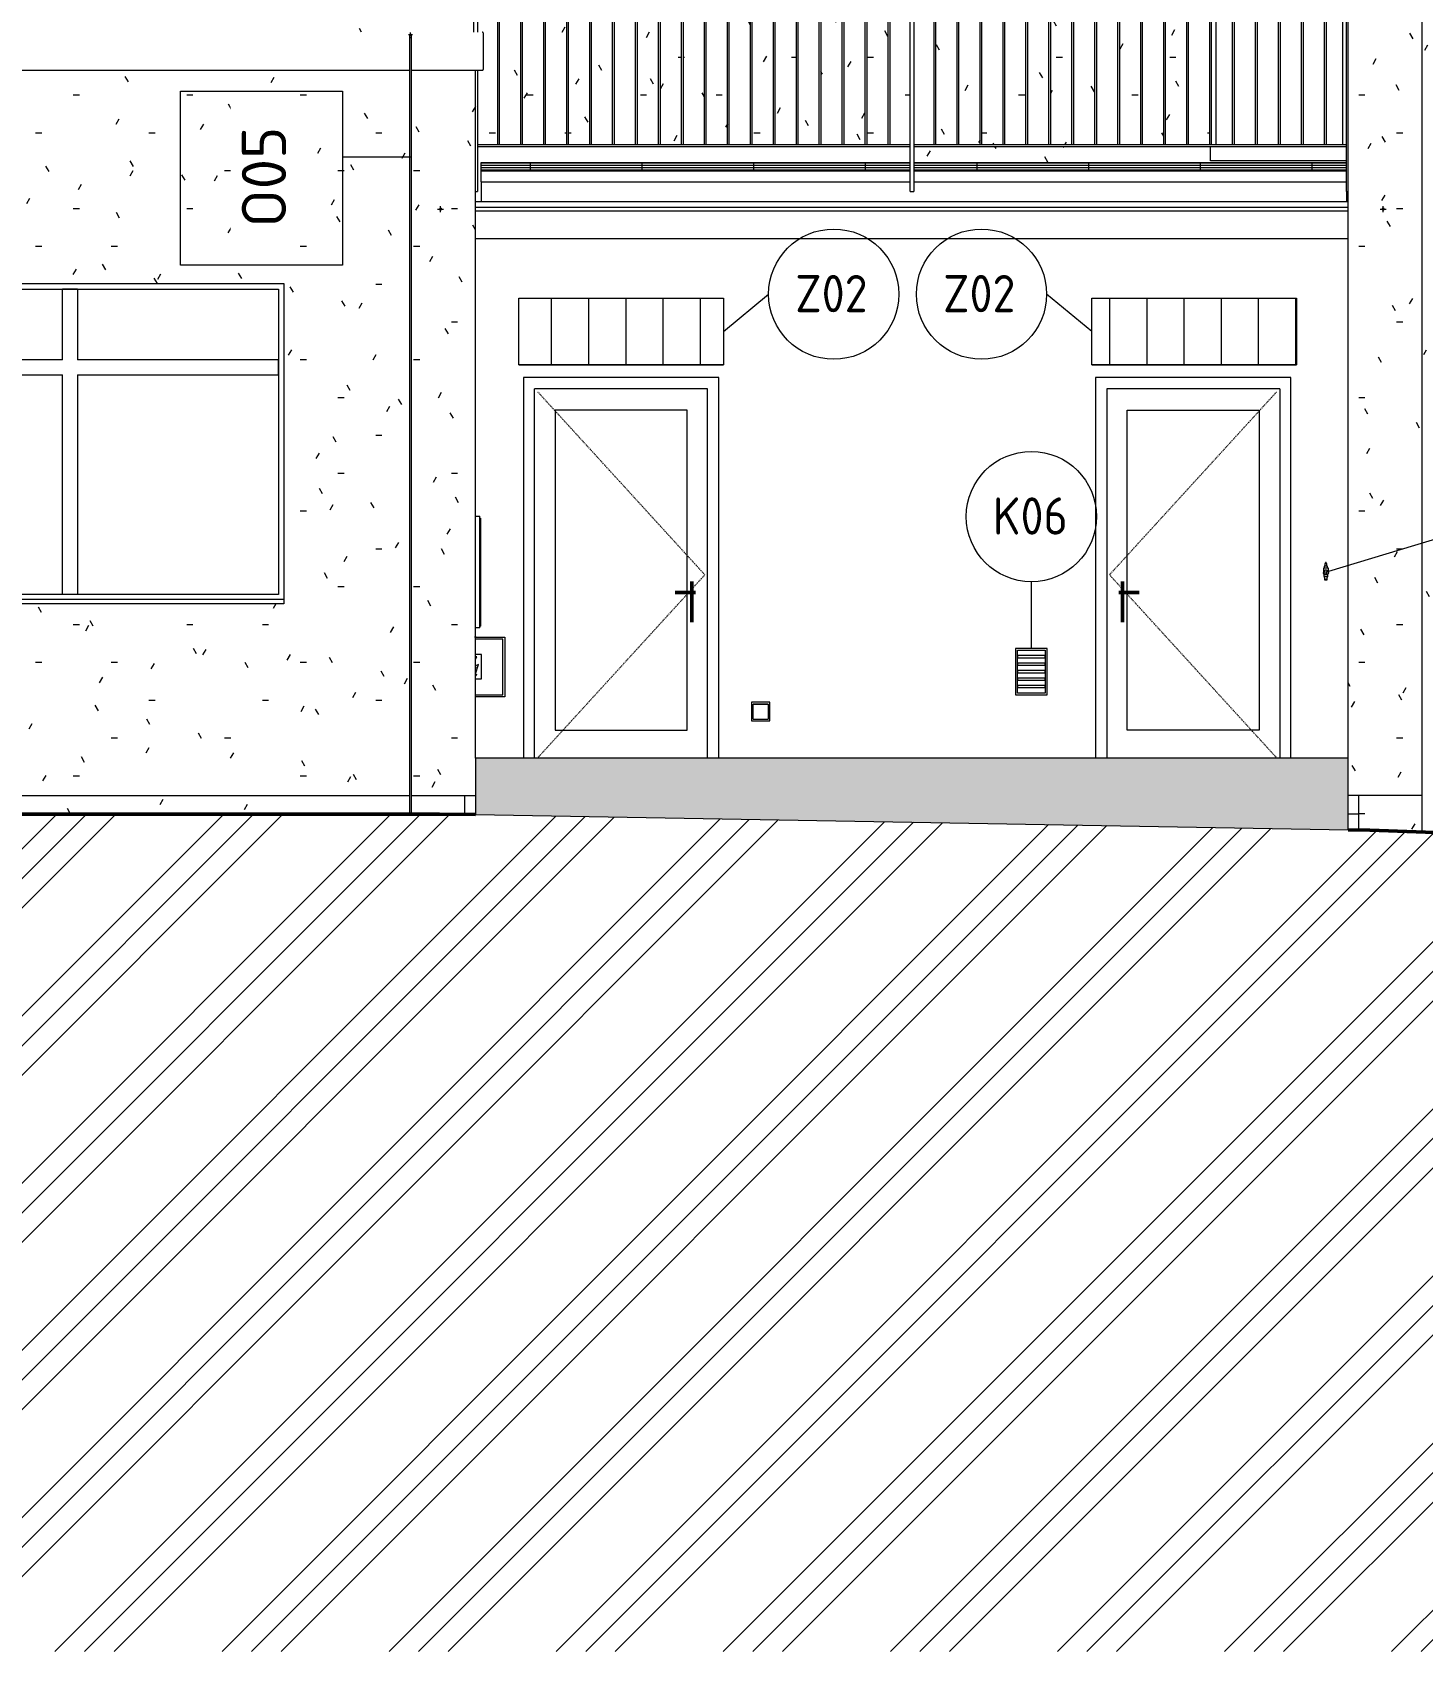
# Model space of a CAD drawing. Header units: millimetres. Extents: x -17526 to 472153, y -45352 to 20466.
# Drawn here: x 374697 to 382169, y -2470 to 6229 of the extents above; entities that cross this region are included whole.
import ezdxf

# ---------------------------------------------------------------- set-up
doc = ezdxf.new("R2010")
doc.units = ezdxf.units.MM
doc.linetypes.add('Čárka', pattern=[6.35, 3.175, -3.175])
for name, color, linetype, lineweight in [('A-DETL-GENF', 92, 'Continuous', 9), ('A-DETL-THIN', 151, 'Continuous', 9), ('A-DETL-WIDE', 214, 'Continuous', 50), ('A-DOOR', 31, 'Continuous', 9), ('A-DOOR-FRAM', 31, 'Continuous', 9), ('A-FLOR', 192, 'Continuous', 9), ('A-FLOR-HRAL', 11, 'Continuous', 9), ('A-GENM', 13, 'Continuous', 9), ('A-GLAZ', 151, 'Continuous', 9), ('A-ROOF', 132, 'Continuous', 9), ('A-ROOF-OTLN', 132, 'Continuous', 9), ('A-ROOF-PATT', 132, 'Continuous', 9), ('A-WALL', 113, 'Continuous', 9), ('A-WALL-PATT', 111, 'Continuous', 9), ('E-ELEC-FIXT', 91, 'Continuous', 9), ('E-POWR-CNDT', 130, 'Continuous', 9), ('E-POWR-CNDT-IDEN', 130, 'Continuous', 9), ('E-POWR-CNTR', 130, 'Continuous', 9), ('E-POWR-DROP', 130, 'Continuous', 9), ('M-EQPM', 50, 'Continuous', 9), ('M-EQPM-IDEN', 50, 'Continuous', 9), ('M-HVAC-CDFF', 50, 'Continuous', 9), ('M-HVAC-CDFF-IDEN', 2, 'Continuous', 9), ('P-SANR-FIXT', 6, 'Continuous', 9), ('P-SANR-FIXT-IDEN', 2, 'Continuous', 9), ('Q-SPCQ', 91, 'Continuous', 9)]:
    doc.layers.add(name, color=color, linetype=linetype, lineweight=lineweight)
doc.styles.add('ISOCPEUR', font='isocpeur.ttf', dxfattribs={"width": 0.9, "height": 200})
doc.styles.add('ISOCPEUR_1', font='isocpeur.ttf', dxfattribs={"height": 238.125})
pattern_1 = [(0, (337933.75, 0), (812.8, 203.2), [33.528, -576.072, 33.528, -576.072, -3251.2]), (0, (337933.75, 0), (812.8, 203.2), [-1219.2, 33.528, -1185.672, 33.528, -576.072, -1422.4]), (0, (337933.75, 0), (812.8, 203.2), [-3048, 33.528, -372.872, 33.528, -982.472]), (120, (338238.55, 101.6), (-582.3764, 602.30545), [33.528, -576.072, 33.528, -3827.272]), (120, (338238.55, 101.6), (-582.3764, 602.30545), [-643.128, -576.072, 33.528, -1185.672, -2032]), (120, (338238.55, 101.6), (-582.3764, 602.30545), [-2438.4, 33.528, -576.072, 33.528, -1388.872]), (120, (338238.55, 101.6), (-582.3764, 602.30545), [-3081.528, -372.872, 33.528, -982.472]), (240, (338340.15, 508), (-230.4236, -805.50545), [33.528, -576.072, 33.528, -576.072, -3251.2]), (240, (338340.15, 508), (-230.4236, -805.50545), [-1219.2, 33.528, -1185.672, 33.528, -576.072, -1422.4]), (240, (338340.15, 508), (-230.4236, -805.50545), [-3048, 33.528, -372.872, 33.528, -982.472])]

# ---------------------------------------------------------------- blocks, each defined once
blk = doc.blocks.new('OKNO_2k_nadsvetlik - OKNO_2k_nadsvetlik 2400 x 1800-2039437-J-Nový')
at = {"layer": 'A-GLAZ'}
for p, q in [((14404.2, 3210), (14404.2, 4850)), ((14404.2, 4850), (16644.2, 4850)), ((15484.2, 4470), (15484.2, 4850)), ((15564.2, 4850), (15484.2, 4850)), ((15564.2, 4850), (15564.2, 4470)), ((16644.2, 4850), (16644.2, 3210)), ((15484.2, 4470), (14404.2, 4470)), ((14404.2, 4470), (14404.2, 4390)), ((16644.2, 4470), (15564.2, 4470)), ((16644.2, 4390), (16644.2, 4470)), ((14404.2, 4390), (15484.2, 4390)), ((15484.2, 3210), (15484.2, 4390)), ((15564.2, 4390), (15564.2, 3210)), ((15564.2, 4390), (16644.2, 4390)), ((16644.2, 3210), (14404.2, 3210)), ((15564.2, 3210), (15484.2, 3210))]:
    blk.add_line(p, q, dxfattribs=at)
blk = doc.blocks.new('parapet_ext - parapet_ext-1801991-J-Nový')
at = {"layer": 'Q-SPCQ'}
for p, q in [((23398.8, 3130), (23398.8, 3152)), ((25698.8, 3152), (23398.8, 3152)), ((25698.8, 3152), (25698.8, 3130)), ((25698.8, 3130), (23398.8, 3130))]:
    blk.add_line(p, q, dxfattribs=at)
blk = doc.blocks.new('OKNO_4k_nadsvetlik_dveře - OKNO_4k_nadsvetlik_dveře_4330 x 1830-1978427-J-Nový')
at = {"layer": 'A-GLAZ', "color": 11}
for p, q in [((18194.5, 6572.4), (18194.5, 8090)), ((18194.5, 8090), (22364.5, 8090)), ((19254.5, 8090), (19254.5, 7710)), ((19334.5, 8090), (19254.5, 8090)), ((19334.5, 7710), (19334.5, 8090)), ((20429.5, 8090), (20429.5, 7710)), ((20509.5, 8090), (20429.5, 8090)), ((20509.5, 7710), (20509.5, 8090)), ((21604.5, 7710), (21604.5, 8090)), ((21684.5, 8090), (21604.5, 8090)), ((21684.5, 8090), (21684.5, 7710)), ((22364.5, 8090), (22364.5, 6572.5)), ((19254.5, 7710), (18194.5, 7710)), ((18194.5, 7710), (18194.5, 7630)), ((20429.5, 7710), (19334.5, 7710)), ((21604.5, 7710), (20509.5, 7710)), ((22364.5, 7710), (21684.5, 7710)), ((22364.5, 7630), (22364.5, 7710)), ((18194.5, 7630), (19254.5, 7630)), ((19254.5, 7630), (19254.5, 6572.5)), ((19334.5, 6572.5), (19334.5, 7630)), ((19334.5, 7630), (20429.5, 7630)), ((20429.5, 7630), (20429.5, 6572.5)), ((20509.5, 6572.5), (20509.5, 7630)), ((20509.5, 7630), (21604.5, 7630)), ((21604.5, 6572.5), (21604.5, 7630)), ((21684.5, 7630), (21684.5, 6572.5)), ((21684.5, 7630), (22364.5, 7630)), ((18194.5, 6475), (18194.5, 6560)), ((19254.5, 6560), (19254.5, 6475)), ((19334.5, 6475), (19334.5, 6560)), ((20429.5, 6560), (20429.5, 6475)), ((20509.5, 6475), (20509.5, 6560)), ((21604.5, 6475), (21604.5, 6560)), ((21684.5, 6560), (21684.5, 6475)), ((22364.5, 6560), (22364.5, 6475)), ((19254.5, 6467), (19254.5, 6420)), ((19334.5, 6420), (19334.5, 6467)), ((20429.5, 6467), (20429.5, 6420)), ((20509.5, 6420), (20509.5, 6467)), ((21604.5, 6420), (21604.5, 6467)), ((21684.5, 6467), (21684.5, 6420)), ((22364.5, 6467), (22364.5, 5625)), ((18317.6, 6420), (18202.1, 6420)), ((18441, 6420), (18325.6, 6420)), ((18564.4, 6420), (18449, 6420)), ((18687.8, 6420), (18572.4, 6420)), ((18811.2, 6420), (18695.8, 6420)), ((18934.7, 6420), (18819.2, 6420)), ((19058.1, 6420), (18942.7, 6420)), ((19181.5, 6420), (19066.1, 6420)), ((19304.9, 6420), (19189.5, 6420)), ((19254.5, 6420), (19304.9, 6420)), ((19428.4, 6420), (19312.9, 6420)), ((19312.9, 6420), (19334.5, 6420)), ((19551.8, 6420), (19436.4, 6420)), ((19675.2, 6420), (19559.8, 6420)), ((19798.6, 6420), (19683.2, 6420)), ((19922, 6420), (19806.6, 6420)), ((20039.5, 6420), (19930, 6420)), ((20168.9, 6420), (20059.5, 6420)), ((20292.3, 6420), (20176.9, 6420)), ((20415.7, 6420), (20300.3, 6420)), ((20539.2, 6420), (20423.7, 6420)), ((20429.5, 6420), (20509.5, 6420)), ((20662.6, 6420), (20547.2, 6420)), ((20786, 6420), (20670.6, 6420)), ((20909.4, 6420), (20794, 6420)), ((21032.8, 6420), (20917.4, 6420)), ((21156.3, 6420), (21040.8, 6420)), ((21279.7, 6420), (21164.3, 6420)), ((21403.1, 6420), (21287.7, 6420)), ((21526.5, 6420), (21411.1, 6420)), ((21650, 6420), (21534.5, 6420)), ((21650, 6420), (21604.5, 6420)), ((21684.5, 6420), (21658, 6420)), ((21684.5, 6420), (21658, 6420)), ((21684.5, 5625), (21684.5, 6420))]:
    blk.add_line(p, q, dxfattribs=at)
blk = doc.blocks.new('Zábradlí - 8mm-1435479-J-Nový')
at = {"layer": 'A-FLOR-HRAL'}
for p, q in [((65788, 5062), (65788, 4220)), ((65796, 4220), (65796, 5062))]:
    blk.add_line(p, q, dxfattribs=at)
blk = doc.blocks.new('Zábradlí - 20 x 50mm-1435477-J-Nový')
at = {"layer": 'A-FLOR-HRAL'}
for p, q in [((63903, 5170), (63903, 3970)), ((63903, 5170), (63923, 5170)), ((63923, 3970), (63923, 5170)), ((63923, 3970), (63903, 3970))]:
    blk.add_line(p, q, dxfattribs=at)
blk = doc.blocks.new('Zábradlí - 20 x 50mm-V224-J-Nový')
at = {"layer": 'A-FLOR-HRAL'}
for p, q in [((17714.5, 6575), (17694.5, 6575)), ((17694.5, 6229.6), (17694.5, 6575)), ((17714.5, 6575), (17714.5, 6229.6)), ((17714.5, 6025.8), (17714.5, 5375)), ((17704.5, 5375), (17714.5, 5375))]:
    blk.add_line(p, q, dxfattribs=at)
blk = doc.blocks.new('Zábradlí - 20 x 50mm-V225-J-Nový')
at = {"layer": 'A-FLOR-HRAL'}
for p, q in [((22394.5, 6575), (22384.5, 6575)), ((22384.5, 5375), (22384.5, 6575)), ((22384.5, 5375), (22394.5, 5375))]:
    blk.add_line(p, q, dxfattribs=at)
blk = doc.blocks.new('Zábradlí - Zábradlí-1250062-J-Nový')
at = {"layer": 'A-FLOR-HRAL'}
for p, q in [((22394.5, 6572.5), (17704.5, 6572.5)), ((17704.5, 6560), (17704.5, 6567.5)), ((17704.5, 6567.5), (22394.5, 6567.5)), ((17704.5, 6560), (22394.5, 6560)), ((17714.5, 6475), (20039.5, 6475)), ((17714.5, 6467), (20039.5, 6467)), ((20059.5, 6475), (22384.5, 6475)), ((20059.5, 6467), (22384.5, 6467)), ((20039.5, 5625), (17714.5, 5625)), ((17714.5, 5617), (20039.5, 5617)), ((22384.5, 5625), (20059.5, 5625)), ((20059.5, 5617), (22384.5, 5617))]:
    blk.add_line(p, q, dxfattribs=at)
for name in ['Zábradlí - 20 x 50mm-V224-J-Nový', 'Zábradlí - 20 x 50mm-V225-J-Nový']:
    blk.add_blockref(name, (0, 0))
at = {"extrusion": (0, 0, -1), "zscale": -1}
for name, p in [('Zábradlí - 20 x 50mm-1435477-J-Nový', (-83962.5, 1405)), ('Zábradlí - 8mm-1435479-J-Nový', (-83619.9, 1405)), ('Zábradlí - 8mm-1435479-J-Nový', (-83743.3, 1405)), ('Zábradlí - 8mm-1435479-J-Nový', (-83866.7, 1405)), ('Zábradlí - 8mm-1435479-J-Nový', (-83990.1, 1405)), ('Zábradlí - 8mm-1435479-J-Nový', (-84113.6, 1405)), ('Zábradlí - 8mm-1435479-J-Nový', (-84237, 1405)), ('Zábradlí - 8mm-1435479-J-Nový', (-84360.4, 1405)), ('Zábradlí - 8mm-1435479-J-Nový', (-84483.8, 1405)), ('Zábradlí - 8mm-1435479-J-Nový', (-84607.2, 1405)), ('Zábradlí - 8mm-1435479-J-Nový', (-84730.7, 1405)), ('Zábradlí - 8mm-1435479-J-Nový', (-84854.1, 1405)), ('Zábradlí - 8mm-1435479-J-Nový', (-84977.5, 1405)), ('Zábradlí - 8mm-1435479-J-Nový', (-85100.9, 1405)), ('Zábradlí - 8mm-1435479-J-Nový', (-85224.4, 1405)), ('Zábradlí - 8mm-1435479-J-Nový', (-85347.8, 1405)), ('Zábradlí - 8mm-1435479-J-Nový', (-85471.2, 1405)), ('Zábradlí - 8mm-1435479-J-Nový', (-85594.6, 1405)), ('Zábradlí - 8mm-1435479-J-Nový', (-85718, 1405)), ('Zábradlí - 8mm-1435479-J-Nový', (-85964.9, 1405)), ('Zábradlí - 8mm-1435479-J-Nový', (-86088.3, 1405)), ('Zábradlí - 8mm-1435479-J-Nový', (-86211.7, 1405)), ('Zábradlí - 8mm-1435479-J-Nový', (-86335.1, 1405)), ('Zábradlí - 8mm-1435479-J-Nový', (-86458.6, 1405)), ('Zábradlí - 8mm-1435479-J-Nový', (-86582, 1405)), ('Zábradlí - 8mm-1435479-J-Nový', (-86705.4, 1405)), ('Zábradlí - 8mm-1435479-J-Nový', (-86828.8, 1405)), ('Zábradlí - 8mm-1435479-J-Nový', (-86952.3, 1405)), ('Zábradlí - 8mm-1435479-J-Nový', (-87075.7, 1405)), ('Zábradlí - 8mm-1435479-J-Nový', (-87199.1, 1405)), ('Zábradlí - 8mm-1435479-J-Nový', (-87322.5, 1405)), ('Zábradlí - 8mm-1435479-J-Nový', (-87445.9, 1405)), ('Zábradlí - 8mm-1435479-J-Nový', (-87569.4, 1405)), ('Zábradlí - 8mm-1435479-J-Nový', (-87692.8, 1405)), ('Zábradlí - 8mm-1435479-J-Nový', (-87816.2, 1405)), ('Zábradlí - 8mm-1435479-J-Nový', (-87939.6, 1405)), ('Zábradlí - 8mm-1435479-J-Nový', (-88063.1, 1405))]:
    blk.add_blockref(name, p, dxfattribs=at)
blk = doc.blocks.new('DVERE_1k_oblozka - DD03_01_900x1970-1570596-J-Nový')
at = {"layer": 'A-DOOR'}
for p, q in [((18021.5, 2330), (18021.5, 4315)), ((18951.5, 4315), (18021.5, 4315)), ((18951.5, 2330), (18951.5, 4315)), ((18131.5, 4200), (18131.5, 2480)), ((18841.5, 4200), (18131.5, 4200)), ((18841.5, 2480), (18841.5, 4200)), ((18131.5, 2480), (18841.5, 2480))]:
    blk.add_line(p, q, dxfattribs=at)
at = {"layer": 'A-DOOR', "linetype": 'Čárka'}
for p, q in [((18936.5, 3315), (18036.5, 4300)), ((18036.5, 2330), (18936.5, 3315))]:
    blk.add_line(p, q, dxfattribs=at)
at = {"layer": 'A-DOOR', "lineweight": 50}
for p, q in [((18776.5, 3220), (18886.5, 3220)), ((18866.5, 3280), (18866.5, 3060))]:
    blk.add_line(p, q, dxfattribs=at)
at = {"layer": 'A-DOOR-FRAM'}
for p, q in [((19011.5, 4375), (17961.5, 4375)), ((17961.5, 4375), (17961.5, 2330)), ((19011.5, 2330), (19011.5, 4375))]:
    blk.add_line(p, q, dxfattribs=at)
blk = doc.blocks.new('DPS_stříška - DPS_stříška Z05-2225724-J-Nový')
at = {"layer": 'M-EQPM'}
h = blk.add_hatch(dxfattribs=at)
h.set_pattern_fill('FP_137', color=11, style=0, pattern_type=2)
h.set_pattern_definition([(90, (18487.46, 4962.41), (-200, 1e-14), [])])
h.paths.add_polyline_path([(18381, 4444.6), (19037.5, 4444.6), (19037.5, 4800.4), (17937.5, 4800.4), (17937.5, 4444.6), (17943.5, 4444.6)])
h = blk.add_hatch(dxfattribs=at)
h.set_pattern_fill('FP_138', color=11, style=0, pattern_type=2)
h.set_pattern_definition([(90, (18487.46, 3910.52), (-200, 1e-14), [])])
h.paths.add_polyline_path([(19037.5, 4443.2), (19037.2, 4444.6), (17937.5, 4444.6), (17937.5, 4443.2), (19037.2, 4443.2)])
at = {"layer": 'M-EQPM', "color": 11}
for p, q in [((17937.5, 4444.6), (17937.5, 4800.4)), ((17937.5, 4800.4), (19037.5, 4800.4)), ((19037.5, 4800.4), (19037.5, 4444.6)), ((17937.5, 4443.2), (17937.5, 4444.6)), ((17937.5, 4444.6), (19037.5, 4444.6)), ((17937.5, 4443.2), (19037.5, 4443.2)), ((19037.5, 4444.6), (19037.5, 4443.2))]:
    blk.add_line(p, q, dxfattribs=at)
blk = doc.blocks.new('DPS_ELE_elektroměrná_skříň - DPS_ELE_elektroměrná_skříň 2-1580199-J-Nový')
at = {"layer": 'E-ELEC-FIXT', "color": 11}
for p, q in [((17704.5, 2980), (17861.5, 2980)), ((17851.5, 2970), (17704.5, 2970)), ((17851.5, 2670), (17851.5, 2970)), ((17861.5, 2980), (17861.5, 2660)), ((17704.5, 2670), (17851.5, 2670)), ((17861.5, 2660), (17704.5, 2660))]:
    blk.add_line(p, q, dxfattribs=at)
at = {"layer": 'Q-SPCQ', "color": 11}
for p, q in [((17736.5, 2886.4), (17704.5, 2886.4)), ((17711, 2875.2), (17704.5, 2875.2)), ((17704.5, 2859.8), (17711, 2875.2)), ((17736.5, 2756.4), (17736.5, 2886.4)), ((17704.5, 2782.9), (17720, 2833.8)), ((17720, 2833.8), (17704.5, 2826.5)), ((17705.6, 2820.4), (17704.5, 2814.2)), ((17704.5, 2770.5), (17711.6, 2779)), ((17711.6, 2779), (17704.5, 2776.1)), ((17704.5, 2756.4), (17736.5, 2756.4))]:
    blk.add_line(p, q, dxfattribs=at)
blk = doc.blocks.new('DPS_TZB_VZT_mříž_fasadní - Standardní 3-1592116-J-Nový')
at = {"layer": 'M-HVAC-CDFF', "color": 11}
for p, q in [((20776.5, 2920), (20606.5, 2920)), ((20606.5, 2920), (20606.5, 2670)), ((20616.5, 2680), (20616.5, 2910)), ((20616.5, 2910), (20766.5, 2910)), ((20766.5, 2881.2), (20616.5, 2881.2)), ((20616.5, 2881.2), (20616.5, 2869.8)), ((20766.5, 2910), (20766.5, 2680)), ((20766.5, 2869.8), (20766.5, 2881.2)), ((20776.5, 2670), (20776.5, 2920)), ((20616.5, 2869.8), (20766.5, 2869.8)), ((20766.5, 2841), (20616.5, 2841)), ((20616.5, 2841), (20616.5, 2829.5)), ((20616.5, 2829.5), (20766.5, 2829.5)), ((20766.5, 2800.8), (20616.5, 2800.8)), ((20616.5, 2800.8), (20616.5, 2789.2)), ((20616.5, 2789.2), (20766.5, 2789.2)), ((20766.5, 2829.5), (20766.5, 2841)), ((20766.5, 2789.2), (20766.5, 2800.8)), ((20766.5, 2760.5), (20616.5, 2760.5)), ((20616.5, 2760.5), (20616.5, 2749)), ((20616.5, 2749), (20766.5, 2749)), ((20766.5, 2720.2), (20616.5, 2720.2)), ((20616.5, 2720.2), (20616.5, 2708.8)), ((20616.5, 2708.8), (20766.5, 2708.8)), ((20766.5, 2749), (20766.5, 2760.5)), ((20766.5, 2708.8), (20766.5, 2720.2)), ((20606.5, 2670), (20776.5, 2670)), ((20766.5, 2680), (20616.5, 2680))]:
    blk.add_line(p, q, dxfattribs=at)
blk = doc.blocks.new('Vývod_ uzávěr na klíč_ 15_20 mm_ se závitem - DN 15-1585230-J-Nový')
at = {"layer": 'P-SANR-FIXT', "color": 11}
for p, q in [((22261, 3350.4), (22261, 3327.3)), ((22288, 3350.4), (22261, 3350.4)), ((22263.6, 3315.9), (22263.6, 3305.1)), ((22265, 3360.6), (22265, 3350.4)), ((22274.5, 3360.6), (22265, 3360.6)), ((22268.7, 3333.3), (22268.7, 3315.6)), ((22269.1, 3375.9), (22269.1, 3360.6)), ((22274.5, 3375.9), (22269.1, 3375.9)), ((22272.5, 3381), (22272.5, 3375.9)), ((22274.5, 3381), (22272.5, 3381)), ((22276.5, 3381), (22274.5, 3381)), ((22279.9, 3375.9), (22274.5, 3375.9)), ((22283.9, 3360.6), (22274.5, 3360.6)), ((22276.5, 3375.9), (22276.5, 3381)), ((22279.9, 3360.6), (22279.9, 3375.9)), ((22280.3, 3315.6), (22280.3, 3333.3)), ((22283.9, 3350.4), (22283.9, 3360.6)), ((22285.4, 3305.1), (22285.4, 3315.9)), ((22288, 3327.3), (22288, 3350.4)), ((22267.2, 3305.1), (22267.2, 3288.6)), ((22281.7, 3288.6), (22281.7, 3305.1))]:
    blk.add_line(p, q, dxfattribs=at)
at = {"layer": 'P-SANR-FIXT', "color": 11, "flags": 128}
for points in [[(22266.4, 3316.5), (22266, 3316.8), (22265.6, 3317.2), (22265.2, 3317.5), (22264.8, 3317.9), (22264.4, 3318.3), (22264.1, 3318.7), (22263.7, 3319.1), (22263.4, 3319.6), (22263.1, 3320), (22262.8, 3320.5), (22262.6, 3320.9), (22262.3, 3321.4), (22262.1, 3321.9), (22261.9, 3322.4), (22261.7, 3322.9), (22261.6, 3323.4), (22261.4, 3323.9), (22261.3, 3324.5), (22261.2, 3325), (22261.1, 3325.5), (22261, 3326.1), (22261, 3326.6), (22261, 3327.2), (22261, 3327.3)], [(22288, 3327.3), (22288, 3326.8), (22287.9, 3326.2), (22287.9, 3325.7), (22287.8, 3325.1), (22287.7, 3324.6), (22287.6, 3324.1), (22287.5, 3323.6), (22287.3, 3323.1), (22287.1, 3322.5), (22286.9, 3322), (22286.7, 3321.5), (22286.5, 3321.1), (22286.2, 3320.6), (22285.9, 3320.1), (22285.6, 3319.7), (22285.3, 3319.2), (22285, 3318.8), (22284.6, 3318.4), (22284.3, 3318), (22283.9, 3317.6), (22283.5, 3317.2), (22283.1, 3316.9), (22282.7, 3316.6)]]:
    blk.add_lwpolyline(points, dxfattribs=at)
at = {"layer": 'P-SANR-FIXT', "color": 11}
for centre, major_axis, ratio, start_param, end_param in [((22274.5, 3305.1), (10.9, 0), 0.085781, 1.570796, 3.926991), ((22274.5, 3315.9), (10.9, 0), 0.085781, 1.570796, 3.403392), ((22274.5, 3305.1), (7.25, 0), 0.085781, 1.832645, 3.403392), ((22274.5, 3305.1), (7.25, 0), 0.085781, 1.570796, 1.832596), ((22274.5, 3315.9), (10.9, 0), 0.085781, 6.021386, 7.853982), ((22274.5, 3305.1), (10.9, 0), 0.085781, 5.497787, 7.853982), ((22274.5, 3305.1), (7.25, 0), 0.085781, 1.308997, 1.570796), ((22274.5, 3305.1), (7.25, 0), 0.085781, 6.021386, 7.592133), ((22274.5, 3288.6), (7.25, 0), 0.086027, 1.570796, 4.712389), ((22274.5, 3288.6), (7.25, 0), 0.086027, 4.712389, 7.853982)]:
    blk.add_ellipse(centre, major_axis=major_axis, ratio=ratio, start_param=start_param, end_param=end_param, dxfattribs=at)
for points, knots in [([(22269, 3329.5), (22268.9, 3330.3), (22268.7, 3331.4), (22268.7, 3332.7), (22268.7, 3333.5), (22268.7, 3334.1), (22268.7, 3334.6), (22268.8, 3335.2), (22268.8, 3335.8), (22268.9, 3336.2), (22269, 3336.6), (22269.1, 3337), (22269.2, 3337.4), (22269.3, 3337.9), (22269.4, 3338.3), (22269.5, 3338.5), (22269.6, 3338.8), (22269.8, 3339.1), (22270, 3339.5), (22270.3, 3340), (22270.5, 3340.4), (22270.8, 3340.7), (22271, 3341), (22271.4, 3341.3), (22271.8, 3341.6), (22272.3, 3341.9), (22272.8, 3342.2), (22273.5, 3342.4), (22274.1, 3342.4), (22274.5, 3342.5)], [0.125, 0.125, 0.125, 0.125, 0.25, 0.3125, 0.34375, 0.375, 0.40625, 0.4375, 0.46875, 0.5, 0.515625, 0.53125, 0.5625, 0.59375, 0.609375, 0.625, 0.640625, 0.65625, 0.6875, 0.71875, 0.75, 0.765625, 0.78125, 0.8125, 0.84375, 0.875, 0.90625, 0.9375, 1, 1, 1, 1]), ([(22274.5, 3342.5), (22274.9, 3342.4), (22275.5, 3342.4), (22276.2, 3342.2), (22276.7, 3341.9), (22277.2, 3341.6), (22277.6, 3341.3), (22278, 3341), (22278.2, 3340.7), (22278.4, 3340.5), (22278.6, 3340.3), (22278.8, 3340), (22279, 3339.5), (22279.2, 3339.1), (22279.4, 3338.8), (22279.5, 3338.5), (22279.6, 3338.3), (22279.7, 3337.9), (22279.8, 3337.4), (22279.9, 3337), (22280, 3336.6), (22280.1, 3336.2), (22280.1, 3335.8), (22280.2, 3335.2), (22280.2, 3334.6), (22280.3, 3334.1), (22280.3, 3333.5), (22280.3, 3332.7), (22280.2, 3331.4), (22280.1, 3330.3), (22280, 3329.5)], [0, 0, 0, 0, 0.0625, 0.09375, 0.125, 0.15625, 0.1875, 0.21875, 0.234375, 0.25, 0.265625, 0.28125, 0.3125, 0.34375, 0.359375, 0.375, 0.390625, 0.40625, 0.4375, 0.46875, 0.484375, 0.5, 0.53125, 0.5625, 0.59375, 0.625, 0.65625, 0.6875, 0.75, 0.875, 0.875, 0.875, 0.875])]:
    blk.add_open_spline(points, degree=3, knots=knots, dxfattribs=at)
blk = doc.blocks.new('DVERE_1k_oblozka - DD03_01_900x1970-1570682-J-Nový')
at = {"layer": 'A-DOOR'}
for p, q in [((21096.5, 4315), (21096.5, 2330)), ((22026.5, 4315), (21096.5, 4315)), ((22026.5, 4315), (22026.5, 2330)), ((21206.5, 2480), (21206.5, 4200)), ((21206.5, 4200), (21916.5, 4200)), ((21916.5, 4200), (21916.5, 2480)), ((21916.5, 2480), (21206.5, 2480))]:
    blk.add_line(p, q, dxfattribs=at)
at = {"layer": 'A-DOOR', "linetype": 'Čárka'}
for p, q in [((21111.5, 3315), (22011.5, 4300)), ((22011.5, 2330), (21111.5, 3315))]:
    blk.add_line(p, q, dxfattribs=at)
at = {"layer": 'A-DOOR', "lineweight": 50}
for p, q in [((21271.5, 3220), (21161.5, 3220)), ((21181.5, 3280), (21181.5, 3060))]:
    blk.add_line(p, q, dxfattribs=at)
at = {"layer": 'A-DOOR-FRAM'}
for p, q in [((21036.5, 4375), (21036.5, 2330)), ((22086.5, 4375), (21036.5, 4375)), ((22086.5, 2330), (22086.5, 4375))]:
    blk.add_line(p, q, dxfattribs=at)
blk = doc.blocks.new('DPS_ELE_elektroměrná_skříň - DPS_ELE_elektroměrná_skříň 2-1580150-J-Nový')
at = {"layer": 'E-ELEC-FIXT', "color": 11}
for p, q in [((17704.5, 3630), (17726.5, 3630)), ((17726.5, 3030), (17726.5, 3630)), ((17726.5, 3620), (17731.5, 3620)), ((17731.5, 3620), (17731.5, 3040)), ((17726.5, 3030), (17704.5, 3030)), ((17726.5, 3040), (17731.5, 3040))]:
    blk.add_line(p, q, dxfattribs=at)
blk = doc.blocks.new('Vypínač_venkovní - Typ 1-2190683-J-Nový')
at = {"layer": 'A-GENM', "color": 11}
for p, q in [((19286.5, 2630), (19186.5, 2630)), ((19186.5, 2630), (19186.5, 2530)), ((19276.5, 2620), (19196.5, 2620)), ((19196.5, 2620), (19196.5, 2619.7)), ((19276.5, 2620), (19196.5, 2620)), ((19196.5, 2540), (19196.5, 2619.7)), ((19196.5, 2619.7), (19276.5, 2619.7)), ((19276.5, 2619.7), (19276.5, 2620)), ((19276.5, 2619.7), (19276.5, 2540)), ((19286.5, 2530), (19286.5, 2630)), ((19186.5, 2530), (19286.5, 2530)), ((19196.5, 2540), (19276.5, 2540))]:
    blk.add_line(p, q, dxfattribs=at)
blk = doc.blocks.new('Popiska mechanické zařízení - Popiska okna_Bublina-1428144-J-Nový')
at = {"layer": 'M-EQPM-IDEN'}
blk.add_circle((55389.6, 9406), 350, dxfattribs=at)
blk = doc.blocks.new('Popiska mechanické zařízení_popiska_vzduchotechniky02 - Popiska okna_Bublina-1592102-J-Nový')
at = {"layer": 'M-HVAC-CDFF-IDEN'}
blk.add_circle((20691.5, 3627.9), 350, dxfattribs=at)

msp = doc.modelspace()

# ---------------------------------------------------------------- hatches: boundary and pattern name
at = {"layer": 'A-DETL-GENF'}
h = msp.add_hatch(dxfattribs=at)
h.set_pattern_fill('FP_144', style=0, pattern_type=2)
h.set_pattern_definition([(45, (337933.75, 0), (-449.0128, 449.0128), []), (45, (338092.5, 0), (0, 898.0256), []), (45, (337775, 0), (0, 898.0256), [])])
h.paths.add_polyline_path([(459233.2, -2470), (459233.2, 330), (442938.6, 331), (437663.4, 532.7), (425670.9, 497.2), (412783.1, 497.2), (412783.1, 697.2), (410583.1, 697.2), (410109.6, 825.6), (405618.2, 1230), (403840, 1420.8), (400840, 1420.8), (400482.1, 1778.7), (386582.1, 1778.7), (381885, 1942.7), (376880.6, 2030), (361514.8, 2030), (360736, 2114.1), (357996, 2114.1), (357996, 2274.1), (355323.2, 1927.4), (355323.2, -2470), (458687.5, -2470)])
msp.add_hatch(color=9, dxfattribs=at).paths.add_polyline_path([(381769, 1944.8), (381769, 2330), (377079, 2330), (377079, 2026.6), (381692.8, 1946.1)])
at = {"layer": 'A-ROOF-PATT'}
h = msp.add_hatch(dxfattribs=at)
h.set_pattern_fill('FP_139', color=11, style=0, pattern_type=2)
h.set_pattern_definition([(0, (359374.55, 6003.811), (0, 12.204), []), (90, (359374.55, 6003.8), (-600, 4e-14), [])])
h.paths.add_polyline_path([(381036.6, 5485), (381759, 5485), (381759, 5530), (379434, 5530), (379434, 5485), (380817.8, 5485)])
h.paths.add_polyline_path([(377318.1, 5485), (379414, 5485), (379414, 5530), (377109, 5530), (377109, 5485)])
at = {"layer": 'A-WALL-PATT'}
h = msp.add_hatch(dxfattribs=at)
h.set_pattern_fill('FP_135', color=11, style=0, pattern_type=2)
h.set_pattern_definition(pattern_1)
h.paths.add_polyline_path([(377109, 5320), (377109, 5530), (379414, 5530), (379414, 5617), (377089, 5617), (377089, 5375), (377079, 5375), (377079, 5320), (377099.3, 5320)])
h.paths.add_polyline_path([(381761.5, 5320), (381769, 5320), (381769, 5375), (381761.5, 5375), (381761.5, 5322.2)])
h.paths.add_polyline_path([(380161.6, 5530), (381759, 5530), (381759, 5540), (381029, 5540), (381029, 5617), (379434, 5617), (379434, 5530), (379942.9, 5530)])
h.paths.add_polyline_path([(380530.8, 5625), (380530.8, 6370), (380415.4, 6370), (380415.4, 5625)])
h.paths.add_polyline_path([(380380.4, 5625), (380407.4, 5625), (380407.4, 6370), (380292, 6370), (380292, 5625)])
h.paths.add_polyline_path([(379921.7, 5625), (380037.1, 5625), (380037.1, 6370), (379921.7, 6370), (379921.7, 5809.7)])
h.paths.add_polyline_path([(379798.3, 5625), (379913.7, 5625), (379913.7, 6370), (379798.3, 6370), (379798.3, 5839.8)])
h.paths.add_polyline_path([(379674.9, 5625), (379790.3, 5625), (379790.3, 6370), (379674.9, 6370), (379674.9, 5869.8)])
h.paths.add_polyline_path([(379551.4, 5625), (379666.9, 5625), (379666.9, 6370), (379551.4, 6370), (379551.4, 5899.9)])
h.paths.add_polyline_path([(379505.4, 5625), (379543.4, 5625), (379543.4, 6370), (379434, 6370), (379434, 5625)])
h.paths.add_polyline_path([(380538.8, 5625), (380654.2, 5625), (380654.2, 6370), (380538.8, 6370), (380538.8, 5659.4)])
h.paths.add_polyline_path([(380662.2, 5625), (380777.7, 5625), (380777.7, 6370), (380662.2, 6370), (380662.2, 5629.3)])
h.paths.add_polyline_path([(377700.1, 5625), (377815.5, 5625), (377815.5, 6370), (377700.1, 6370), (377700.1, 6106.2)])
h.paths.add_polyline_path([(377576.7, 5625), (377692.1, 5625), (377692.1, 6370), (377576.7, 6370), (377576.7, 6106.2)])
h.paths.add_polyline_path([(377453.3, 5625), (377568.7, 5625), (377568.7, 6370), (377539, 6370), (377539, 6467), (377453.3, 6467), (377453.3, 6106.2)])
h.paths.add_polyline_path([(377329.8, 5625), (377445.3, 5625), (377445.3, 6467), (377329.8, 6467), (377329.8, 6054.9)])
h.paths.add_polyline_path([(377318.1, 5625), (377321.8, 5625), (377321.8, 6467), (377206.4, 6467), (377206.4, 5625)])
h.paths.add_polyline_path([(380284, 5625), (380284, 6370), (380168.6, 6370), (380168.6, 5625)])
h.paths.add_polyline_path([(380785.7, 5625), (380901.1, 5625), (380901.1, 6370), (380785.7, 6370), (380785.7, 5657.8)])
h.paths.add_polyline_path([(378070.4, 5625), (378185.8, 5625), (378185.8, 6370), (378070.4, 6370), (378070.4, 6106.2)])
h.paths.add_polyline_path([(377947, 5625), (378062.4, 5625), (378062.4, 6370), (377947, 6370), (377947, 6106.2)])
h.paths.add_polyline_path([(377823.5, 5625), (377939, 5625), (377939, 6370), (377823.5, 6370), (377823.5, 6106.2)])
h.paths.add_polyline_path([(377109, 5625), (377198.4, 5625), (377198.4, 6467), (377089, 6467), (377089, 6229.8), (377118, 6229), (377120.2, 6226.8), (377121, 6223.8), (377120.2, 6028.6), (377118, 6026.4), (377114.3, 6025.6), (377089, 6025.6), (377089, 5625)])
h.paths.add_polyline_path([(379414, 5625), (379414, 6370), (379304.6, 6370), (379304.6, 5625)])
h.paths.add_polyline_path([(379181.2, 5625), (379296.6, 5625), (379296.6, 6370), (379181.2, 6370), (379181.2, 5657.8)])
h.paths.add_polyline_path([(379067.9, 5625), (379173.2, 5625), (379173.2, 6370), (379057.8, 6370), (379057.8, 5625)])
h.paths.add_polyline_path([(380909.1, 5625), (381024.5, 5625), (381024.5, 6390), (381019, 6390), (381019, 6370), (380909.1, 6370), (380909.1, 5657.8)])
h.paths.add_polyline_path([(380160.6, 5625), (380160.6, 6370), (380045.1, 6370), (380045.1, 5625)])
h.paths.add_polyline_path([(378926.3, 5625), (378926.3, 6370), (378810.9, 6370), (378810.9, 5625), (378849.2, 5625)])
h.paths.add_polyline_path([(379049.8, 5625), (379049.8, 6370), (378934.3, 6370), (378934.3, 5625)])
h.paths.add_polyline_path([(378679.5, 5625), (378679.5, 6370), (378564.1, 6370), (378564.1, 5625), (378630.5, 5625)])
h.paths.add_polyline_path([(378802.9, 5625), (378802.9, 6370), (378687.5, 6370), (378687.5, 5625)])
h.paths.add_polyline_path([(378309.2, 5625), (378309.2, 6370), (378193.8, 6370), (378193.8, 5625)])
h.paths.add_polyline_path([(378440.6, 5625), (378556.1, 5625), (378556.1, 6370), (378440.6, 6370), (378440.6, 5807.3)])
h.paths.add_polyline_path([(378317.2, 5625), (378432.6, 5625), (378432.6, 6370), (378317.2, 6370), (378317.2, 5807.3)])
h.paths.add_polyline_path([(376443.1, 6229.8), (377069, 6229.8), (377069, 6575), (377089, 6575), (377089, 6572.5), (377539, 6572.5), (377539, 8120), (381769, 8120), (381769, 8140), (376442, 8140), (376442, 6229.8)])
h.paths.add_polyline_path([(377539, 6475), (377539, 6560), (377089, 6560), (377089, 6475), (377536.8, 6475)])
h.paths.add_polyline_path([(377318.1, 8760), (381703.7, 8760), (381703.7, 8780), (381753.7, 8780), (381753.7, 8760), (381769, 8760), (381769, 9006), (381764, 9006), (381764, 9106), (381769, 9106), (381769, 9365.6), (375937, 9365.6), (375937, 8760), (377099.3, 8760)])
h.paths.add_polyline_path([(380748.1, 8986), (380689, 8986), (380689, 9086), (380769, 9086), (380769, 8986), (380750.3, 8986)])
h.paths.add_polyline_path([(377723.3, 8986), (377689, 8986), (377689, 9086), (377769, 9086), (377769, 8986), (377755.5, 8986)])
h = msp.add_hatch(dxfattribs=at)
h.set_pattern_fill('FP_135', color=11, style=0, pattern_type=2)
h.set_pattern_definition(pattern_1)
h.paths.add_polyline_path([(381911.5, 5510), (381977, 5510), (381977, 9365.6), (381769, 9365.6), (381769, 5510)])
h = msp.add_hatch(dxfattribs=at)
h.set_pattern_fill('FP_135', color=11, style=0, pattern_type=2)
h.set_pattern_definition(pattern_1)
h.paths.add_polyline_path([(381977, 2130), (382164, 2130), (382164, 9365.6), (381977, 9365.6), (381977, 2219.4)])
h.paths.add_polyline_path([(387948.1, 2130), (387948.1, 3130), (385763.3, 3130), (385763.3, 4800), (387948.1, 4800), (387948.1, 6320), (385828.1, 6320), (385828.1, 8090), (387948.1, 8090), (387948.1, 8695.6), (387909.2, 8696.4), (387907, 8698.6), (387906.2, 8701.6), (387907, 8896.8), (387909.2, 8899), (387912.7, 8899.8), (388078.1, 8899.8), (388078.1, 9365.6), (382174, 9365.6), (382174, 2130), (387817.3, 2130)])
h.paths.add_polyline_path([(382773.3, 3130), (382773.3, 4800), (385073.3, 4800), (385073.3, 3130), (382786.4, 3130)])
h.paths.add_polyline_path([(384769.7, 4901.3), (384762.9, 4902.2), (384761, 4903.7), (384758.5, 4910.3), (384761, 4916.3), (384765, 4918.7), (384769.7, 4918.3), (384771.8, 4917.8), (384776, 4912.3), (384775.1, 4905.5)])
h.paths.add_polyline_path([(385073.3, 6320), (382838.2, 6320), (382838.2, 8090), (385138.2, 8090), (385137.3, 6320)])
h.paths.add_polyline_path([(386998.8, 9006), (386980, 9006), (386980, 9106), (387060, 9106), (387060, 9006), (387001, 9006)])
h.paths.add_polyline_path([(383998.8, 9006), (383980, 9006), (383980, 9106), (384060, 9106), (384059.6, 9006), (384001, 9006)])
h = msp.add_hatch(dxfattribs=at)
h.set_pattern_fill('FP_135', color=11, style=0, pattern_type=2)
h.set_pattern_definition(pattern_1)
h.paths.add_polyline_path([(370844.1, 2130), (376724, 2130), (376724, 6025.6), (370594.1, 6025.6), (370594.1, 5419.8), (370943.1, 5419), (370945.3, 5416.8), (370946.1, 5413.8), (370945.3, 5218.6), (370943.1, 5216.4), (370939.4, 5215.6), (370874.1, 5215.6), (370874.1, 4880), (373094.1, 4880), (373094.1, 3160), (370874.1, 3160), (370874.1, 2270), (370844.1, 2270), (370844.1, 2219.4)])
h.paths.add_polyline_path([(377079, 2130), (377079, 6025.6), (376734, 6025.6), (376734, 2130), (376880.6, 2130)])
h.paths.add_polyline_path([(374474.5, 3160), (373748.8, 3160), (373748.8, 4880), (376048.8, 4880), (376048.8, 3160), (374693.2, 3160)])
h.paths.add_polyline_path([(376893.3, 5271.3), (376886.5, 5272.2), (376884.7, 5273.7), (376882, 5280), (376884.7, 5286.3), (376888.7, 5288.7), (376893.3, 5288.3), (376895.5, 5287.8), (376899.7, 5282.3), (376898.8, 5275.5)])
h = msp.add_hatch(dxfattribs=at)
h.set_pattern_fill('FP_135', color=11, style=0, pattern_type=2)
h.set_pattern_definition(pattern_1)
h.paths.add_polyline_path([(381977, 2130), (381977, 5510), (381769, 5510), (381769, 2130)])
h.paths.add_polyline_path([(381959.4, 5271.3), (381952.6, 5272.2), (381950.7, 5273.7), (381948.1, 5280), (381950.7, 5286.3), (381954.7, 5288.7), (381959.4, 5288.3), (381961.5, 5287.8), (381965.7, 5282.3), (381964.8, 5275.5)])
h = msp.add_hatch(dxfattribs=at)
h.set_pattern_fill('FP_135', color=11, style=0, pattern_type=2)
h.set_pattern_definition(pattern_1)
h.paths.add_polyline_path([(377021, 2027.6), (377021, 2130), (376734, 2130), (376734, 2030), (376885.7, 2030)])
h.paths.add_polyline_path([(371193.5, 2030), (376724, 2030), (376724, 2130), (370844.1, 2130), (370844.1, 2030)])
h = msp.add_hatch(dxfattribs=at)
h.set_pattern_fill('FP_135', color=11, style=0, pattern_type=2)
h.set_pattern_definition(pattern_1)
h.paths.add_polyline_path([(382037, 1937.4), (382037, 2130), (381827, 2130), (381827, 1943.7), (381885, 1942.7), (381977, 1939.5)])
h = msp.add_hatch(dxfattribs=at)
h.set_pattern_fill('FP_135', color=11, style=0, pattern_type=2)
h.set_pattern_definition(pattern_1)
h.paths.add_polyline_path([(386942.4, 1778.7), (388078.1, 1778.7), (388078.1, 2130), (382174, 2130), (382174, 1932.6), (386582.1, 1778.7)])
h.paths.add_polyline_path([(382164, 1933), (382164, 2130), (382037, 2130), (382037, 1937.4), (382130.2, 1934.2)])
h = msp.add_hatch(dxfattribs=at)
h.set_pattern_fill('FP_135', color=11, style=0, pattern_type=2)
h.set_pattern_definition(pattern_1)
h.paths.add_polyline_path([(381827, 1943.7), (381827, 2030), (381769, 2030), (381769, 1944.8)])
h.paths.add_polyline_path([(377079, 2026.6), (377079, 2030), (377021, 2030), (377021, 2027.6)])
at = {"layer": 'E-POWR-DROP'}
for color, points in [(11, [(376729, 6213.7), (376731.5, 6214.8), (376733.3, 6216.2), (376733.8, 6220), (376731.5, 6223.1), (376727.7, 6223.6), (376725.5, 6222.3), (376724, 6218.7), (376725.5, 6215.2), (376727.7, 6213.9)]), (256, [(376893.3, 5271.3), (376898.8, 5275.5), (376899.7, 5277.7), (376899.7, 5282.3), (376895.5, 5287.8), (376888.7, 5288.7), (376884.7, 5286.3), (376882, 5280), (376884.7, 5273.7), (376886.5, 5272.2), (376891, 5271.6)]), (256, [(381959.4, 5271.3), (381964.8, 5275.5), (381965.7, 5277.7), (381965.7, 5282.3), (381961.5, 5287.8), (381954.7, 5288.7), (381950.7, 5286.3), (381948.1, 5280), (381950.7, 5273.7), (381952.6, 5272.2), (381957, 5271.6)])]:
    msp.add_hatch(color=color, dxfattribs=at).paths.add_polyline_path(points)

# ---------------------------------------------------------------- linework, layer by layer
at = {"layer": 'A-DETL-THIN'}
for p, q in [((381769, 2330), (377079, 2330)), ((377079, 2330), (377079, 2026.6)), ((381769, 1944.8), (381769, 2330)), ((377079, 2026.6), (381769, 1944.8))]:
    msp.add_line(p, q, dxfattribs=at)
at = {"layer": 'A-DETL-WIDE'}
for p, q in [((376085.7, 2030), (370734.8, 2030)), ((376885.7, 2030), (376085.7, 2030)), ((377079, 2026.6), (376885.7, 2030)), ((381885, 1942.7), (381769, 1944.8)), ((386582.1, 1778.7), (381885, 1942.7))]:
    msp.add_line(p, q, dxfattribs=at)
at = {"layer": 'A-FLOR'}
msp.add_line((377079, 5320), (381769, 5320), dxfattribs=at)
at = {"layer": 'A-ROOF', "color": 11}
for p, q in [((377109, 5530), (379414, 5530)), ((377109, 5485), (377109, 5530)), ((377109, 5485), (379414, 5485)), ((379434, 5530), (381759, 5530)), ((379434, 5485), (381759, 5485)), ((377109, 5426.6), (377109, 5320)), ((381761.5, 5320), (381761.5, 5375))]:
    msp.add_line(p, q, dxfattribs=at)
at = {"layer": 'A-ROOF-OTLN', "color": 11}
for p, q in [((377121, 6031.6), (377121, 6223.8)), ((357675.2, 6025.6), (376724.2, 6025.6)), ((376733.8, 6025.6), (377115, 6025.6)), ((379414, 5484.9), (377109, 5484.9)), ((377109, 5426.6), (377109, 5484.9)), ((381759, 5484.9), (379434, 5484.9)), ((377109, 5426.6), (379414, 5426.6)), ((379434, 5426.6), (381759, 5426.6))]:
    msp.add_line(p, q, dxfattribs=at)
for points, knots in [([(377121, 6223.8), (377121, 6224.4), (377120.9, 6225.2), (377120.5, 6226.1), (377120.2, 6226.9), (377119.8, 6227.4), (377119.5, 6227.8), (377119.1, 6228.2), (377118.6, 6228.6), (377118.1, 6229), (377117.6, 6229.2), (377117.3, 6229.4), (377116.9, 6229.5), (377116.5, 6229.6), (377116.2, 6229.7), (377115.8, 6229.8), (377115.4, 6229.8), (377115.1, 6229.8), (377115, 6229.8)], [0, 0, 0, 0, 0.125, 0.1875, 0.25, 0.3125, 0.34375, 0.375, 0.4375, 0.5, 0.53125, 0.5625, 0.59375, 0.625, 0.65625, 0.6875, 0.71875, 0.75, 0.75, 0.75, 0.75]), ([(377115, 6025.6), (377115.1, 6025.6), (377115.4, 6025.6), (377115.8, 6025.7), (377116.2, 6025.7), (377116.5, 6025.8), (377116.9, 6025.9), (377117.3, 6026.1), (377117.6, 6026.2), (377118, 6026.4), (377118.3, 6026.6), (377118.7, 6026.9), (377119.1, 6027.3), (377119.5, 6027.7), (377119.8, 6028.1), (377120.2, 6028.6), (377120.5, 6029.3), (377120.9, 6030.3), (377121, 6031.1), (377121, 6031.6)], [0.3333333, 0.3333333, 0.3333333, 0.3333333, 0.3611111, 0.3888889, 0.4166667, 0.4444444, 0.4722222, 0.5, 0.5277778, 0.5555556, 0.5833333, 0.6111111, 0.6666667, 0.6944444, 0.7222222, 0.7777778, 0.8333333, 0.8888889, 1, 1, 1, 1])]:
    msp.add_open_spline(points, degree=3, knots=knots, dxfattribs=at)
at = {"layer": 'A-WALL', "color": 11}
for p, q in [((381769, 2330), (381769, 9365.8)), ((377079, 2330), (377079, 6025.8)), ((381029, 5540), (381029, 5617)), ((381759, 5540), (381029, 5540)), ((373748.8, 4880), (376048.8, 4880)), ((376048.8, 4880), (376048.8, 3182)), ((370844.1, 2130), (376724.3, 2130)), ((376733.8, 2130), (377079, 2130)), ((377021, 2027.6), (377021, 2130)), ((382164.2, 2130), (381769, 2130)), ((381827, 1943.7), (381827, 2130)), ((377079, 2030), (377021, 2030)), ((381827, 2030), (381769, 2030))]:
    msp.add_line(p, q, dxfattribs=at)
at = {"layer": 'A-WALL'}
msp.add_line((381769, 5120), (377079, 5120), dxfattribs=at)
at = {"layer": 'E-POWR-CNDT', "color": 11}
for p, q in [((382164, 9570), (382164, 1933)), ((376724, 6198.7), (376724, 6166.2)), ((376734, 6166.2), (376734, 6198.7)), ((376724, 6166.2), (376724, 2030)), ((376734, 2030), (376734, 6166.2))]:
    msp.add_line(p, q, dxfattribs=at)
at = {"layer": 'E-POWR-CNDT'}
for p, q in [((381769, 5289), (377079, 5289)), ((377079, 5271), (381769, 5271))]:
    msp.add_line(p, q, dxfattribs=at)
at = {"layer": 'E-POWR-CNDT', "color": 11, "flags": 128}
for points in [[(376724, 6217.7), (376724, 6217.5), (376724, 6217.2), (376724, 6216.8), (376724, 6216.5), (376724, 6216.1), (376724, 6215.7), (376724, 6215.2), (376724, 6214.8), (376724, 6214.3), (376724, 6213.8), (376724, 6213.2), (376724, 6212.7), (376724, 6212.1), (376724, 6211.5), (376724, 6210.8), (376724, 6210.2), (376724, 6209.5), (376724, 6208.9), (376724, 6208.2), (376724, 6207.4), (376724, 6206.7), (376724, 6206), (376724, 6205.2), (376724, 6204.5), (376724, 6203.7), (376724, 6202.9), (376724, 6202.1), (376724, 6201.3), (376724, 6200.5), (376724, 6199.7), (376724, 6198.9), (376724, 6198.7)], [(376734, 6198.7), (376734, 6199.5), (376734, 6200.3), (376734, 6201.1), (376734, 6201.9), (376734, 6202.7), (376734, 6203.5), (376734, 6204.3), (376734, 6205), (376734, 6205.8), (376734, 6206.5), (376734, 6207.3), (376734, 6208), (376734, 6208.7), (376734, 6209.4), (376734, 6210), (376734, 6210.7), (376734, 6211.3), (376734, 6211.9), (376734, 6212.5), (376734, 6213.1), (376734, 6213.6), (376734, 6214.1), (376734, 6214.6), (376734, 6215.1), (376734, 6215.6), (376734, 6216), (376734, 6216.4), (376734, 6216.7)]]:
    msp.add_lwpolyline(points, dxfattribs=at)
at = {"layer": 'E-POWR-CNDT-IDEN'}
msp.add_line((376729, 5558.7), (376362.8, 5558.7), dxfattribs=at)
at = {"layer": 'E-POWR-CNDT-IDEN', "flags": 128}
msp.add_lwpolyline([(375493.4, 4978), (375493.4, 5913.4), (376362.8, 5913.4), (376362.8, 4978)], close=True, dxfattribs=at)
at = {"layer": 'E-POWR-CNTR', "color": 11}
for p, q in [((376719, 6218.7), (376739, 6218.7)), ((376729, 6208.7), (376729, 6228.7)), ((376729, 6203.4), (376729, 6198.7))]:
    msp.add_line(p, q, dxfattribs=at)
at = {"layer": 'E-POWR-CNTR'}
for p, q in [((376875, 5280), (376907, 5280)), ((376891, 5264), (376891, 5296)), ((381941, 5280), (381973, 5280)), ((381957, 5264), (381957, 5296))]:
    msp.add_line(p, q, dxfattribs=at)
at = {"layer": 'M-EQPM-IDEN'}
for p, q in [((378412, 4621.8), (378653.6, 4822.8)), ((380391.1, 4621.8), (380148.2, 4822.8))]:
    msp.add_line(p, q, dxfattribs=at)
at = {"layer": 'M-HVAC-CDFF-IDEN'}
msp.add_line((380066, 2920), (380066, 3277.9), dxfattribs=at)
at = {"layer": 'P-SANR-FIXT-IDEN'}
msp.add_line((381665, 3334.5), (382955.2, 3724.7), dxfattribs=at)

# ---------------------------------------------------------------- block references
at = {"layer": 'A-DOOR', "linetype": 'Čárka'}
for name in ['DVERE_1k_oblozka - DD03_01_900x1970-1570596-J-Nový', 'DVERE_1k_oblozka - DD03_01_900x1970-1570682-J-Nový']:
    msp.add_blockref(name, (359374.6, 0), dxfattribs=at)
at = {"layer": 'A-FLOR-HRAL'}
msp.add_blockref('Zábradlí - Zábradlí-1250062-J-Nový', (359374.6, 0), dxfattribs=at)
at = {"layer": 'A-GENM', "color": 11}
msp.add_blockref('Vypínač_venkovní - Typ 1-2190683-J-Nový', (359374.6, 0), dxfattribs=at)
at = {"layer": 'A-GLAZ', "color": 11}
msp.add_blockref('OKNO_4k_nadsvetlik_dveře - OKNO_4k_nadsvetlik_dveře_4330 x 1830-1978427-J-Nový', (359374.6, 0), dxfattribs=at)
at = {"layer": 'A-GLAZ'}
msp.add_blockref('OKNO_2k_nadsvetlik - OKNO_2k_nadsvetlik 2400 x 1800-2039437-J-Nový', (359374.6, 0), dxfattribs=at)
at = {"layer": 'E-ELEC-FIXT', "color": 11}
for name in ['DPS_ELE_elektroměrná_skříň - DPS_ELE_elektroměrná_skříň 2-1580150-J-Nový', 'DPS_ELE_elektroměrná_skříň - DPS_ELE_elektroměrná_skříň 2-1580199-J-Nový']:
    msp.add_blockref(name, (359374.6, 0), dxfattribs=at)
at = {"layer": 'M-EQPM', "color": 11}
for p in [(359374.6, 0), (362453.6, 0)]:
    msp.add_blockref('DPS_stříška - DPS_stříška Z05-2225724-J-Nový', p, dxfattribs=at)
at = {"layer": 'M-EQPM-IDEN'}
for p in [(323614, -4583.2), (324408.5, -4583.2)]:
    msp.add_blockref('Popiska mechanické zařízení - Popiska okna_Bublina-1428144-J-Nový', p, dxfattribs=at)
at = {"layer": 'M-HVAC-CDFF', "color": 11}
msp.add_blockref('DPS_TZB_VZT_mříž_fasadní - Standardní 3-1592116-J-Nový', (359374.6, 0), dxfattribs=at)
at = {"layer": 'M-HVAC-CDFF-IDEN'}
msp.add_blockref('Popiska mechanické zařízení_popiska_vzduchotechniky02 - Popiska okna_Bublina-1592102-J-Nový', (359374.6, 0), dxfattribs=at)
at = {"layer": 'P-SANR-FIXT', "color": 11}
msp.add_blockref('Vývod_ uzávěr na klíč_ 15_20 mm_ se závitem - DN 15-1585230-J-Nový', (359374.6, 0), dxfattribs=at)
at = {"layer": 'Q-SPCQ'}
msp.add_blockref('parapet_ext - parapet_ext-1801991-J-Nový', (350350, 30), dxfattribs=at)

# ---------------------------------------------------------------- texts
at = {"layer": 'M-EQPM-IDEN', "char_height": 200, "width": 497.848, "attachment_point": 1, "style": 'ISOCPEUR'}
for insert in [(378796.9, 4925.9), (379591.4, 4925.9)]:
    msp.add_mtext('Z02', dxfattribs=dict(at, insert=insert))
at = {"layer": 'M-HVAC-CDFF-IDEN', "insert": (379859.2, 3731), "char_height": 200, "width": 497.848, "attachment_point": 1, "style": 'ISOCPEUR'}
msp.add_mtext('K06', dxfattribs=at)

# ---------------------------------------------------------------- next in the draw order: texts
at = {"layer": 'E-POWR-CNDT-IDEN', "insert": (375822.3, 5181.2), "char_height": 238.12, "width": 633.333, "attachment_point": 1, "rotation": 90, "style": 'ISOCPEUR_1', "bg_fill": 3, "box_fill_scale": 1.25, "bg_fill_color": 256, "bg_fill_true_color": 13158600, "bg_fill_transparency": 0}
msp.add_mtext('O05', dxfattribs=at)

doc.saveas('drawing.dxf')
